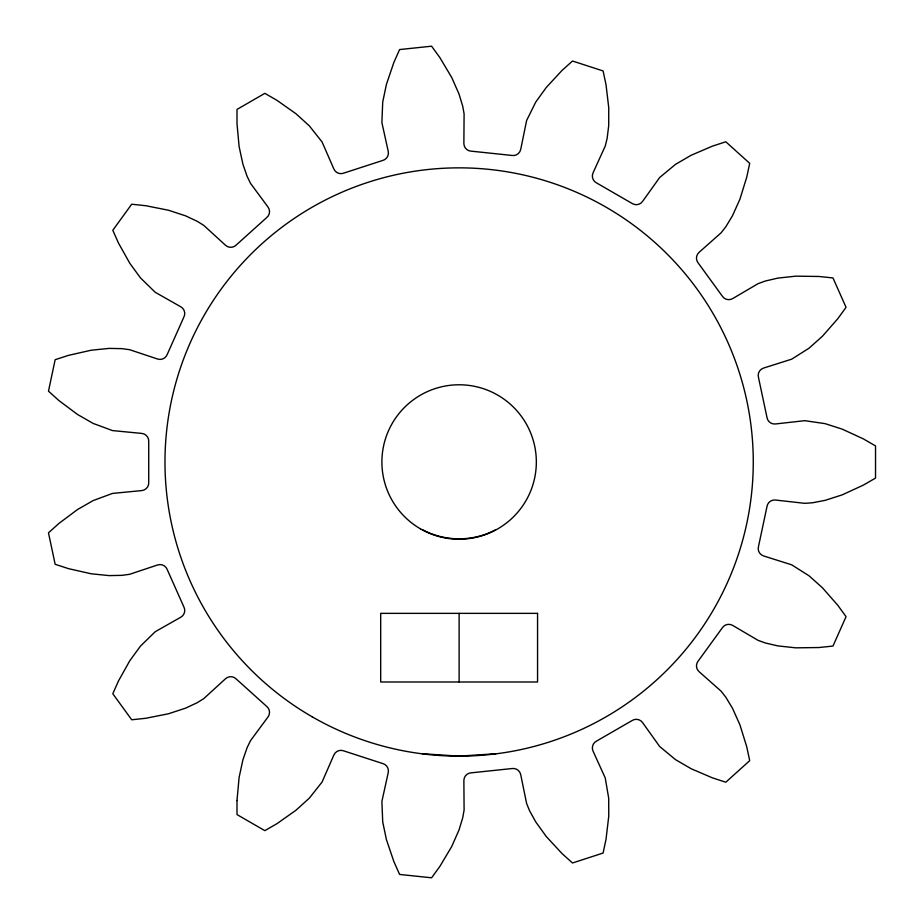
<?xml version="1.0" encoding="UTF-8"?>
<svg xmlns="http://www.w3.org/2000/svg" width="924" height="924" viewBox="0 0 924 924"><rect width="100%" height="100%" fill="white"/><g stroke="black" fill="none" stroke-linecap="round" stroke-linejoin="round"><path stroke-width="1.39" d="M495.888 529.625C473.238 541.88 445.01 541.88 422.349 529.625M495.888 753.741L459.124 756.144L422.349 753.741M459.124 613.363L459.124 681.993M236.994 800.507L236.994 814.575L264.853 830.653L277.038 823.619L295.98 810.244L309.344 798.128L322.106 781.981L333.864 755.012A7.692 7.692 0 0 1 343.971 750.958L382.444 763.455A7.692 7.692 0 0 1 388.23 772.672L381.889 801.408L382.721 821.967L386.417 839.627L393.878 861.584L399.595 874.439L431.589 877.8L439.859 866.423L451.732 846.488L459.009 829.983L462.751 817.659L464.102 810.048L463.871 780.63A7.692 7.692 0 0 1 471.448 772.811L511.688 768.583A7.692 7.692 0 0 1 520.72 774.647L526.611 803.476L529.521 810.637L535.735 821.921L546.292 836.555L562.046 853.58L572.499 862.993L603.095 853.048L606.017 839.292L608.754 816.262L608.697 798.221L605.232 777.927L593.058 751.143A7.692 7.692 0 0 1 596.812 740.933L631.843 720.697A7.692 7.692 0 0 1 642.561 722.568L659.667 746.5L675.513 759.644L691.106 768.71L712.416 777.858L725.79 782.212L749.699 760.683L746.777 746.927L739.905 724.774L732.513 708.315L725.86 697.285L721.101 691.187L699.087 671.667A7.692 7.692 0 0 1 698.359 660.81L722.129 628.089A7.692 7.692 0 0 1 732.686 625.421L758.05 640.332L765.315 642.977L777.869 645.899L795.795 647.84L818.987 647.528L832.974 646.061L846.061 616.666L837.791 605.289L822.51 587.849L809.066 575.814L791.672 564.818L763.617 555.948A7.692 7.692 0 0 1 758.535 546.315L766.943 506.756A7.692 7.692 0 0 1 775.502 500.034L804.735 503.326L812.45 502.783L825.109 500.358L842.284 494.837L863.339 485.123L875.525 478.089L875.525 445.911L863.339 438.877L842.284 429.163L825.109 423.642L804.735 420.674L775.502 423.966A7.692 7.692 0 0 1 766.943 417.244L758.535 377.685A7.692 7.692 0 0 1 763.617 368.052L791.672 359.182L809.066 348.186L822.51 336.151L837.791 318.711L846.061 307.334L832.974 277.939L818.987 276.472L795.795 276.161L777.869 278.101L765.315 281.023L758.05 283.668L732.686 298.579A7.692 7.692 0 0 1 722.129 295.911L698.359 263.19A7.692 7.692 0 0 1 699.087 252.333L721.101 232.813L725.86 226.715L732.513 215.685L739.905 199.226L746.777 177.073L749.699 163.317L725.79 141.788L712.416 146.142L691.106 155.29L675.513 164.357L659.667 177.5L642.561 201.432A7.692 7.692 0 0 1 631.843 203.303L596.812 183.067A7.692 7.692 0 0 1 593.058 172.857L605.232 146.073L607.103 138.565L608.697 125.78L608.754 107.738L606.017 84.708L603.095 70.952L572.499 61.007L562.046 70.42L546.292 87.445L535.735 102.079L526.611 120.524L520.72 149.353A7.692 7.692 0 0 1 511.688 155.417L471.448 151.19A7.692 7.692 0 0 1 463.871 143.37L464.102 113.952L462.751 106.341L459.009 94.017L451.732 77.512L439.859 57.577L431.589 46.2L399.595 49.561L393.878 62.416L386.417 84.373L382.721 102.033L381.889 122.592L388.23 151.328A7.692 7.692 0 0 1 382.444 160.545L343.971 173.042A7.692 7.692 0 0 1 333.864 168.988L322.106 142.019L309.344 125.872L295.98 113.756L277.038 100.381L264.853 93.347L236.994 109.425L236.994 123.493L239.108 146.593L242.92 164.229L247.135 176.403L250.52 183.356L267.995 207.022A7.692 7.692 0 0 1 266.459 217.798L236.394 244.86A7.692 7.692 0 0 1 225.514 245.264L203.811 225.41L197.251 221.321L185.585 215.846L168.445 210.222L145.692 205.706L131.705 204.227L112.797 230.261L118.515 243.116L129.845 263.352L140.494 277.916L155.22 292.284L180.815 306.803A7.692 7.692 0 0 1 183.784 317.267L167.325 354.227A7.692 7.692 0 0 1 157.565 359.02L129.649 349.711L121.991 348.648L109.113 348.394L91.164 350.219L68.549 355.347L55.163 359.69L48.475 391.164L58.928 400.577L77.512 414.46L93.162 423.423L112.462 430.572L141.742 433.414A7.692 7.692 0 0 1 148.718 441.776L148.718 482.224A7.692 7.692 0 0 1 141.742 490.586L112.462 493.428L93.162 500.577L77.512 509.54L58.928 523.423L48.475 532.836L55.163 564.31L68.549 568.653L91.164 573.781L109.113 575.606L121.991 575.352L129.649 574.289L157.565 564.98A7.692 7.692 0 0 1 167.325 569.773L183.784 606.733A7.692 7.692 0 0 1 180.815 617.197L155.22 631.716L140.494 646.084L129.845 660.648L118.515 680.884L112.797 693.739L131.705 719.773L145.692 718.294L168.445 713.778L185.585 708.154L197.251 702.679L203.811 698.59L225.514 678.736A7.692 7.692 0 0 1 236.394 679.14L266.459 706.202A7.692 7.692 0 0 1 267.995 716.978L250.52 740.644L247.135 747.597L242.92 759.771L239.108 777.407L236.994 800.507M537.56 613.363L380.688 613.363L380.688 681.993L537.56 681.993L537.56 613.363M312.046 716.735A294.144 294.144 0 0 0 753.268 462A294.144 294.144 0 0 0 312.046 207.265A294.144 294.144 0 0 0 312.046 716.735M420.512 528.875A77.212 77.212 0 0 0 536.336 462A77.212 77.212 0 0 0 420.512 395.126A77.212 77.212 0 0 0 420.512 528.875"/></g></svg>
